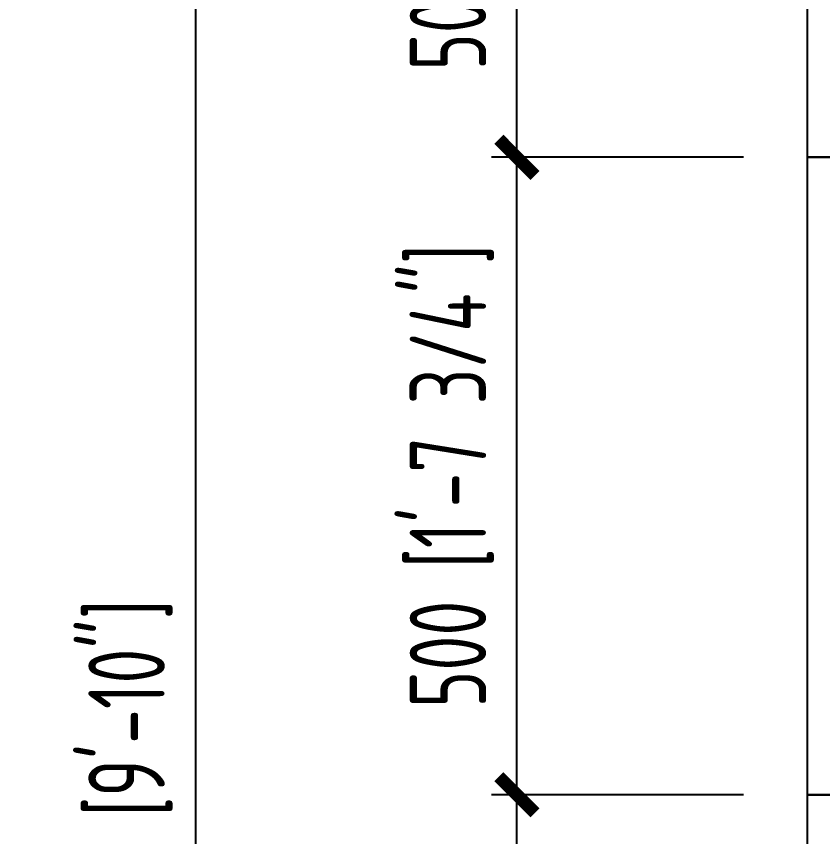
# Model space of a CAD drawing. Header units: millimetres. Extents: x -73584 to -37571, y -61249 to -50748.
# Drawn here: x -55405 to -54772, y -53894 to -53250 of the extents above; entities that cross this region are included whole.
import ezdxf

# ---------------------------------------------------------------- set-up
doc = ezdxf.new("R2010")
doc.units = ezdxf.units.MM
doc.header["$LTSCALE"] = 200
doc.header["$PDSIZE"] = -1
doc.layers.add('DIM', color=3, linetype='Continuous')
doc.styles.add('TSSD_Dimension', font='tssdeng.shx', dxfattribs={"width": 0.7, "bigfont": 'hztxt.shx'})
doc.dimstyles.new('TSSD_20_20', dxfattribs={"dimtxt": 60, "dimasz": 20, "dimexe": 20, "dimexo": 50, "dimgap": 20, "dimtad": 1, "dimdec": 0, "dimzin": 0, "dimdsep": 46, "dimtxsty": 'TSSD_Dimension', "dimblk": 'ARCHTICK', "dimcen": 0, "dimdle": 20, "dimclrt": 7, "dimadec": 0, "dimazin": 0, "dimtfac": 1, "dimtdec": 0, "dimtix": 1, "dimtmove": 2, "dimatfit": 3, "dimfxl": 1, "dimtolj": 1, "dimtzin": 0, "dimarcsym": 0})

# ---------------------------------------------------------------- blocks, each defined once
blk = doc.blocks.new('*U93')
at = {"layer": 'DIM', "color": 0}
blk.add_lwpolyline([(-250, -250), (250, -250), (250, 250), (-250, 250)], close=True, dxfattribs=at)
blk = doc.blocks.new('*U94')
at = {"layer": 'DIM', "color": 0, "linetype": 'ByBlock', "lineweight": -2, "transparency": 16777216}
for p in [(0, 2000), (0, 1500), (0, 1000)]:
    blk.add_blockref('*U93', p, dxfattribs=at)
blk = doc.blocks.new('_ArchTick')
at = {"color": 0, "linetype": 'ByBlock'}
blk.add_lwpolyline([(-0.707, -0.707, 0.5, 0.5, 0), (0.707, 0.707, 0.5, 0.5, 0)], format="xyseb", dxfattribs=at)
blk = doc.blocks.new('*D96')
at = {"layer": 'Defpoints', "color": 0, "transparency": 16777216}
for p in [(-54784.28, -52360.76), (-55264.22, -55360.76), (-54784.28, -55360.76)]:
    blk.add_point(p, dxfattribs=at)
at = {"layer": 'DIM', "color": 0, "lineweight": -2, "transparency": 16777216}
for p, q in [((-55264.22, -52340.76), (-55264.22, -55380.76)), ((-54834.28, -52360.76), (-55284.22, -52360.76)), ((-54834.28, -55360.76), (-55284.22, -55360.76))]:
    blk.add_line(p, q, dxfattribs=at)
at = {"layer": 'DIM', "color": 0, "lineweight": -2, "transparency": 16777216, "xscale": 20, "yscale": 20, "zscale": 20}
for p, rotation in [((-55264.22, -52360.76), 90), ((-55264.22, -55360.76), 270)]:
    blk.add_blockref('_ArchTick', p, dxfattribs=dict(at, rotation=rotation))
at = {"layer": 'DIM', "color": 7, "transparency": 16777216, "insert": (-55315.37, -53860.76), "char_height": 60, "attachment_point": 5, "rotation": 90, "style": 'TSSD_Dimension'}
blk.add_mtext('\\A1;3000 [9\'-10"]', dxfattribs=at)
blk = doc.blocks.new('*D690')
at = {"layer": 'Defpoints', "color": 0, "transparency": 16777216}
for p in [(-55012.07, -53860.76), (-54784.28, -53860.76), (-54784.28, -54360.76)]:
    blk.add_point(p, dxfattribs=at)
at = {"layer": 'DIM', "color": 0, "lineweight": -2, "transparency": 16777216}
for p, q in [((-55012.07, -54380.76), (-55012.07, -53840.76)), ((-54834.28, -53860.76), (-55032.07, -53860.76)), ((-54834.28, -54360.76), (-55032.07, -54360.76))]:
    blk.add_line(p, q, dxfattribs=at)
at = {"layer": 'DIM', "color": 0, "lineweight": -2, "transparency": 16777216, "xscale": 20, "yscale": 20, "zscale": 20}
for p, rotation in [((-55012.07, -53860.76), 90), ((-55012.07, -54360.76), 270)]:
    blk.add_blockref('_ArchTick', p, dxfattribs=dict(at, rotation=rotation))
at = {"layer": 'DIM', "color": 7, "transparency": 16777216, "insert": (-55063.22, -54110.76), "char_height": 60, "attachment_point": 5, "rotation": 90, "style": 'TSSD_Dimension'}
blk.add_mtext('\\A1;500 [1\'-7 3/4"]', dxfattribs=at)
blk = doc.blocks.new('*D691')
at = {"layer": 'Defpoints', "color": 0, "transparency": 16777216}
for p in [(-55012.07, -53360.76), (-54784.28, -53360.76), (-54784.28, -53860.76)]:
    blk.add_point(p, dxfattribs=at)
at = {"layer": 'DIM', "color": 0, "lineweight": -2, "transparency": 16777216}
for p, q in [((-55012.07, -53880.76), (-55012.07, -53340.76)), ((-54834.28, -53360.76), (-55032.07, -53360.76)), ((-54834.28, -53860.76), (-55032.07, -53860.76))]:
    blk.add_line(p, q, dxfattribs=at)
at = {"layer": 'DIM', "color": 0, "lineweight": -2, "transparency": 16777216, "xscale": 20, "yscale": 20, "zscale": 20}
for p, rotation in [((-55012.07, -53360.76), 90), ((-55012.07, -53860.76), 270)]:
    blk.add_blockref('_ArchTick', p, dxfattribs=dict(at, rotation=rotation))
at = {"layer": 'DIM', "color": 7, "transparency": 16777216, "insert": (-55063.22, -53610.76), "char_height": 60, "attachment_point": 5, "rotation": 90, "style": 'TSSD_Dimension'}
blk.add_mtext('\\A1;500 [1\'-7 3/4"]', dxfattribs=at)
blk = doc.blocks.new('*D692')
at = {"layer": 'Defpoints', "color": 0, "transparency": 16777216}
for p in [(-55012.07, -52860.76), (-54784.28, -52860.76), (-54784.28, -53360.76)]:
    blk.add_point(p, dxfattribs=at)
at = {"layer": 'DIM', "color": 0, "lineweight": -2, "transparency": 16777216}
for p, q in [((-55012.07, -53380.76), (-55012.07, -52840.76)), ((-54834.28, -52860.76), (-55032.07, -52860.76)), ((-54834.28, -53360.76), (-55032.07, -53360.76))]:
    blk.add_line(p, q, dxfattribs=at)
at = {"layer": 'DIM', "color": 0, "lineweight": -2, "transparency": 16777216, "xscale": 20, "yscale": 20, "zscale": 20}
for p, rotation in [((-55012.07, -52860.76), 90), ((-55012.07, -53360.76), 270)]:
    blk.add_blockref('_ArchTick', p, dxfattribs=dict(at, rotation=rotation))
at = {"layer": 'DIM', "color": 7, "transparency": 16777216, "insert": (-55063.22, -53110.76), "char_height": 60, "attachment_point": 5, "rotation": 90, "style": 'TSSD_Dimension'}
blk.add_mtext('\\A1;500 [1\'-7 3/4"]', dxfattribs=at)

msp = doc.modelspace()

# ---------------------------------------------------------------- block references
at = {"layer": 'DIM', "color": 0}
msp.add_blockref('*U94', (-54534.278, -55110.758), dxfattribs=at)

# ---------------------------------------------------------------- dimensions: what is measured, and where the dimension line sits
at = {"layer": 'DIM'}
for base, p1, p2, picture, middle in [((-55264.219, -55360.758), (-54784.278, -52360.758), (-54784.278, -55360.758), '*D96', (-55315.373, -53860.758)), ((-55012.07, -52860.758), (-54784.278, -53360.758), (-54784.278, -52860.758), '*D692', (-55063.224, -53110.758)), ((-55012.07, -53360.758), (-54784.278, -53860.758), (-54784.278, -53360.758), '*D691', (-55063.224, -53610.758)), ((-55012.07, -53860.758), (-54784.278, -54360.758), (-54784.278, -53860.758), '*D690', (-55063.224, -54110.758))]:
    dim = msp.add_linear_dim(base=base, p1=p1, p2=p2, angle=90, dimstyle='TSSD_20_20', dxfattribs=at)
    dim.commit()
    dim.dimension.update_dxf_attribs({"geometry": picture, "text_midpoint": middle})

doc.saveas('drawing.dxf')
